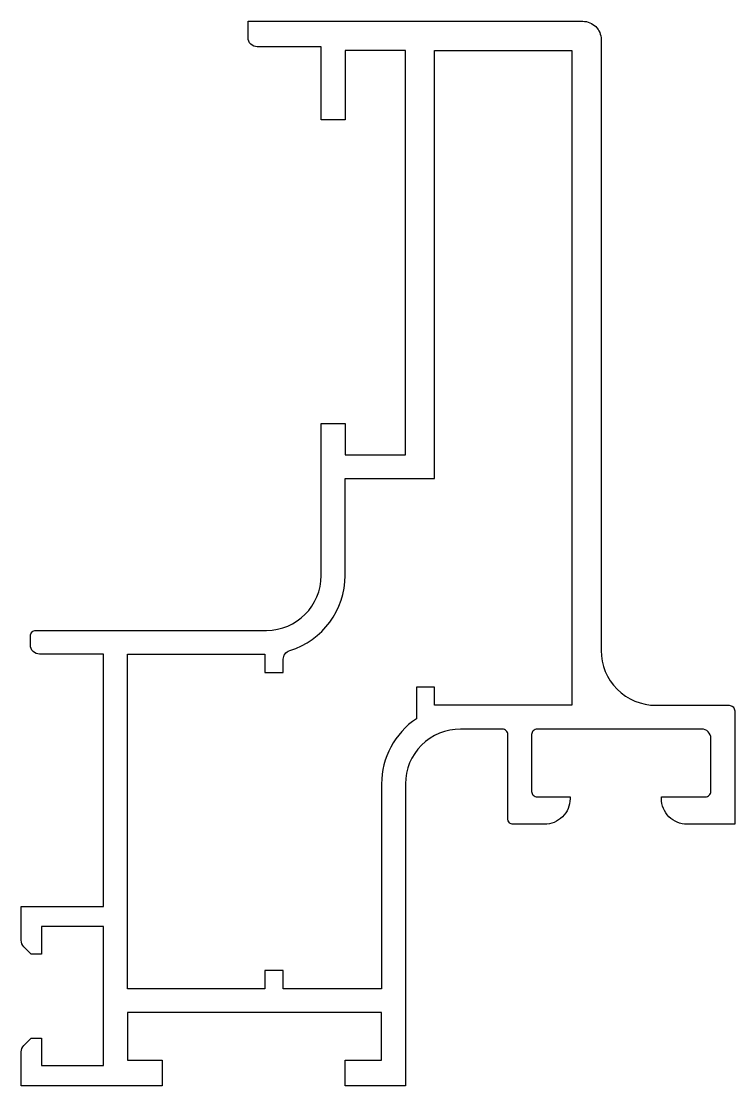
# Model space of a CAD drawing. Extents: x 514.7 to 553.7, y 706.2 to 764.4.
import ezdxf

# ---------------------------------------------------------------- set-up
doc = ezdxf.new("R2010")
doc.units = 0
doc.layers.get('0').update_dxf_attribs({"linetype": 'CONTINUOUS'})

msp = doc.modelspace()

# ---------------------------------------------------------------- linework, layer by layer
at = {"color": 0}
for points in [[(527.094, 764.444), (545.394, 764.444, -0.414214), (546.394, 763.444), (546.394, 730.044, 0.414214), (549.394, 727.044), (553.398, 727.044, -0.414214), (553.698, 726.744), (553.698, 720.544), (551.095, 720.544, -0.414214), (549.695, 721.944), (549.695, 722.04), (552.095, 722.04, 0.414214), (552.395, 722.34), (552.395, 725.244, 0.414214), (551.895, 725.744), (542.895, 725.744, 0.414214), (542.595, 725.444), (542.595, 722.34, 0.414214), (542.895, 722.04), (544.695, 722.04), (544.695, 721.94, -0.414214), (543.295, 720.54), (541.595, 720.54, -0.414214), (541.295, 720.84), (541.295, 725.444, 0.414214), (540.995, 725.744), (538.715, 725.744, 0.416126), (535.695, 722.744), (535.695, 706.246), (532.396, 706.246), (532.396, 707.646), (534.395, 707.646), (534.395, 710.246), (520.497, 710.246), (520.497, 707.646), (522.392, 707.646), (522.392, 706.246), (514.695, 706.246), (514.695, 708.095, -0.198912), (514.842, 708.448), (515.24, 708.846), (515.795, 708.846), (515.795, 707.346), (519.197, 707.346), (519.197, 714.946), (515.795, 714.946), (515.795, 713.446), (515.24, 713.446), (514.842, 713.844, -0.198912), (514.695, 714.198), (514.695, 716.046), (519.197, 716.046), (519.197, 729.844), (515.695, 729.844, -0.414214), (515.195, 730.344), (515.195, 730.844, -0.414214), (515.495, 731.144), (528.096, 731.144, 0.414153), (531.096, 734.144), (531.096, 742.451), (532.396, 742.451), (532.396, 740.748), (535.694, 740.748), (535.694, 762.844), (532.396, 762.844), (532.396, 759.051), (531.096, 759.051), (531.096, 763.049), (527.594, 763.049, -0.414214), (527.094, 763.549), (527.094, 764.444)], [(537.294, 762.844), (544.794, 762.844), (544.794, 727.044), (537.294, 727.044), (537.294, 728.044), (536.294, 728.044), (536.294, 726.311, 0.249578), (534.395, 722.744), (534.395, 711.546), (529.017, 711.546), (529.017, 712.546), (528.017, 712.546), (528.017, 711.546), (520.497, 711.546), (520.497, 729.844), (528.017, 729.844), (528.017, 728.844), (529.017, 728.844), (529.017, 729.559, -0.328703), (529.369, 730.037, 0.328655), (532.396, 734.143), (532.396, 739.447), (537.294, 739.447), (537.294, 762.844)]]:
    msp.add_lwpolyline(points, format="xyb", dxfattribs=at)

doc.saveas('drawing.dxf')
